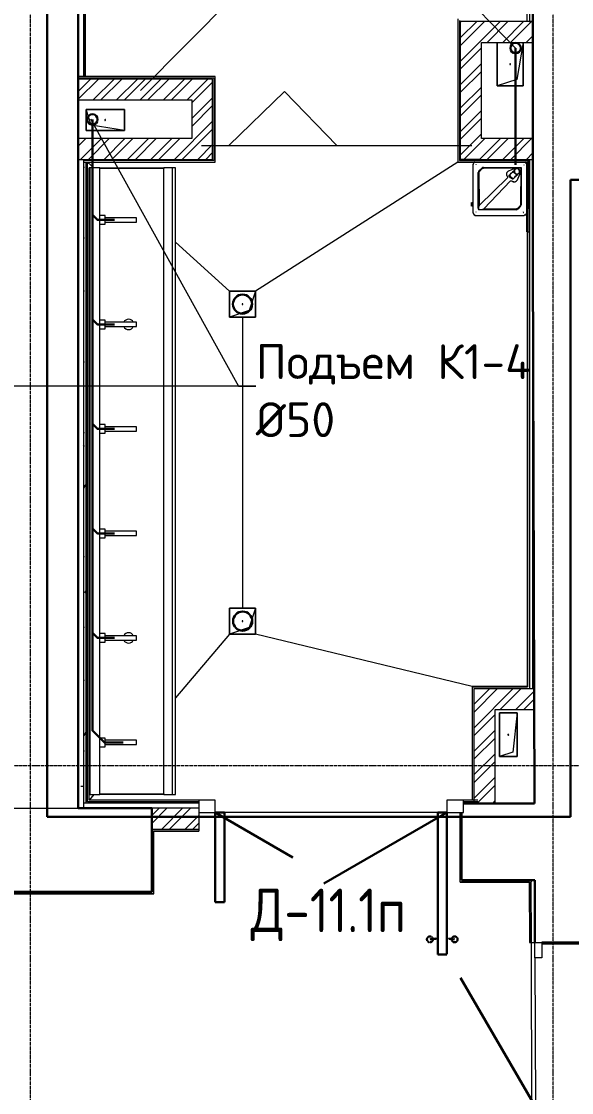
# Model space of a CAD drawing. Header units: millimetres. Extents: x -10178924 to 11692288, y -947381 to 58396.
# Drawn here: x 45797 to 48955, y -80801 to -74651 of the extents above; entities that cross this region are included whole.
import ezdxf
from ezdxf import colors
from ezdxf.entities.mleader import LeaderData, LeaderLine
from ezdxf.math import Vec2, Vec3

# ---------------------------------------------------------------- set-up
doc = ezdxf.new("R2010")
doc.units = ezdxf.units.MM
doc.linetypes.add('ADSK_Линия сетки', pattern=[25, 20, -2.5, 0, -2.5])
doc.linetypes.add('ADSK_Штриховая_ш3 п1_5', pattern=[4.5, 3, -1.5])
for name, color, linetype, lineweight in [('!К1', 32, 'Continuous', 30), ('Выноски ВК', 7, 'Continuous', 0), ('Двери', 7, 'Continuous', 9), ('Марки дверей', 7, 'Continuous', 20), ('Обобщенные модели', 7, 'Continuous', 18), ('Оси', 253, 'Continuous', 9), ('Перекрытие', 7, 'Continuous', 18), ('Сантехника', 7, 'Continuous', 18), ('Стены внутренние', 7, 'Continuous', 18), ('Стены несущие', 7, 'Continuous', 30), ('Стены отделка', 7, 'Continuous', 30), ('Стены штриховка', 7, 'Continuous', 9), ('ШТРИХОВКА', 252, 'Continuous', 15)]:
    doc.layers.add(name, color=color, linetype=linetype, lineweight=lineweight)
doc.layers.add('Линии', color=7, linetype='Continuous', lineweight=9, true_color=0x00a600)
doc.styles.add('GOST Common_2', font='GOST_Common.ttf', dxfattribs={"width": 0.9, "height": 250})
doc.styles.add('PDF ISOCPEUR', font='isocpeur.ttf')
pattern_1 = [(45, (-32053.86, -66749.99), (-67.35192, 67.35192), []), (45, (-32008.96, -66749.99), (-67.35192, 67.35192), [])]
pattern_2 = [(0, (0, -66749.99), (406.4, 101.6), [33.528, -271.272, 33.528, -271.272, -1625.6]), (0, (0, -66749.99), (406.4, 101.6), [-609.6, 33.528, -576.072, 33.528, -271.272, -711.2]), (0, (0, -66749.99), (406.4, 101.6), [-1524, 33.528, -169.672, 33.528, -474.472]), (120, (152.4, -66699.19), (-291.18818, 301.15272), [33.528, -271.272, 33.528, -271.272, -1625.6]), (120, (152.4, -66699.19), (-291.18818, 301.15272), [-609.6, 33.528, -576.072, 33.528, -271.272, -711.2]), (120, (152.4, -66699.19), (-291.18818, 301.15272), [-1524, 33.528, -169.672, 33.528, -474.472]), (240, (203.2, -66495.99), (-115.21182, -402.75272), [33.528, -271.272, 33.528, -271.272, -1625.6]), (240, (203.2, -66495.99), (-115.21182, -402.75272), [-609.6, 33.528, -576.072, 33.528, -271.272, -711.2]), (240, (203.2, -66495.99), (-115.21182, -402.75272), [-1524, 33.528, -169.672, 33.528, -474.472])]

# ---------------------------------------------------------------- blocks, each defined once
blk = doc.blocks.new('оси')
at = {"layer": 'Оси', "linetype": 'ADSK_Линия сетки'}
for p, q in [((52350, -2196.5), (52350, 46378)), ((55350, -2196.5), (55350, 46378)), ((-3614.3, 15100), (62615.4, 15100))]:
    blk.add_line(p, q, dxfattribs=at)
blk = doc.blocks.new('АС_Дверь_Однопольная_Алюминиевая - 1030х2200 алюм ост с мат_плёнкой Д19п-6540856-План 1-го этажа')
at = {"layer": 'Двери'}
for p, q in [((-390, -180), (-303, -180)), ((-390, -220), (-390, -180)), ((-303, -180), (-303, -220)), ((553, -180), (640, -180)), ((553, -220), (553, -180)), ((640, -180), (640, -220)), ((-303, -220), (-390, -220)), ((640, -220), (553, -220))]:
    blk.add_line(p, q, dxfattribs=at)
at = {"layer": 'Двери', "lineweight": 30}
blk.add_line((553, -220), (-188.3, -648), dxfattribs=at)
blk = doc.blocks.new('GM_Отверстие прямоугольное _в плите_ - Отверстие-1433290-План 1-го этажа')
at = {"layer": 'Обобщенные модели'}
for p, q in [((-60, -110), (-60, 110)), ((-60, 110), (60, 110)), ((60, 110), (-60, 110)), ((-60, 110), (-60, -110)), ((-60, -110), (-30, 80)), ((-30, 80), (60, 110)), ((60, 110), (60, -110)), ((60, -110), (60, 110)), ((60, -110), (-60, -110)), ((-60, -110), (60, -110))]:
    blk.add_line(p, q, dxfattribs=at)
for start, end in [(360, 180), (180, 360), (60, 165), (300, 360), (195, 270)]:
    blk.add_arc((0, 0), 2.5, start, end, dxfattribs=at)
blk = doc.blocks.new('grent_umyvalnik_6-sekcionnyy_podvesnoy_i_na_stoyke - На стойке-6550191-План 1-го этажа')
at = {"layer": 'Сантехника'}
for p, q in [((-1800, 0), (1800, 0)), ((1800, -5), (1800, 0)), ((-1800, 0), (-1800, -5)), ((-1800, -5), (1800, -5)), ((-1800, -5), (-1800, -59.7)), ((-1800, -59.7), (-1800, -61)), ((-1800, -61), (-1795, -61)), ((-1800, -71.9), (-1800, -61)), ((-1795, -61), (-1800, -61)), ((-1795, -61), (1795, -61)), ((-1795, -61), (-1795, -62.4)), ((-1795, -61), (-1795, -71.9)), ((-1525, -61), (-1525, -91)), ((-1475, -91), (-1475, -61)), ((-925, -61), (-925, -91)), ((-875, -91), (-875, -61)), ((-325, -61), (-325, -91)), ((-275, -91), (-275, -61)), ((275, -61), (275, -91)), ((325, -91), (325, -61)), ((875, -61), (875, -91)), ((925, -91), (925, -61)), ((1475, -61), (1475, -91)), ((1525, -91), (1525, -61)), ((1795, -61), (1800, -61)), ((1800, -61), (1795, -61)), ((1795, -62.4), (1795, -61)), ((1795, -71.9), (1795, -61)), ((1800, -59.7), (1800, -5)), ((1800, -61), (1800, -59.7)), ((1800, -61), (1800, -71.9)), ((-1800, -429), (-1800, -71.9)), ((-1800, -71.9), (-1795, -71.9)), ((-1795, -71.9), (-1795, -429)), ((-1525, -91), (-1475, -91)), ((-1512.5, -91), (-1512.5, -271)), ((-1487.5, -271), (-1487.5, -91)), ((-925, -91), (-875, -91)), ((-912.5, -91), (-912.5, -271)), ((-887.5, -271), (-887.5, -91)), ((-325, -91), (-275, -91)), ((-312.5, -91), (-312.5, -271)), ((-287.5, -271), (-287.5, -91)), ((275, -91), (325, -91)), ((287.5, -91), (287.5, -271)), ((312.5, -271), (312.5, -91)), ((875, -91), (925, -91)), ((887.5, -91), (887.5, -271)), ((912.5, -271), (912.5, -91)), ((1475, -91), (1525, -91)), ((1487.5, -91), (1487.5, -271)), ((1512.5, -271), (1512.5, -91)), ((1795, -429), (1795, -71.9)), ((1795, -71.9), (1800, -71.9)), ((1800, -71.9), (1800, -429)), ((-1512.5, -271), (-1487.5, -271)), ((-912.5, -271), (-887.5, -271)), ((-312.5, -271), (-287.5, -271)), ((287.5, -271), (312.5, -271)), ((887.5, -271), (912.5, -271)), ((1487.5, -271), (1512.5, -271)), ((-1800, -429), (-1800, -479)), ((-1795, -429), (-1800, -429)), ((-1795, -429), (1795, -429)), ((1800, -429), (1795, -429)), ((1800, -479), (1800, -429)), ((-1800, -479), (1800, -479)), ((-1800, -479), (-1800, -496)), ((1800, -496), (1800, -479)), ((-1800, -496), (1800, -496))]:
    blk.add_line(p, q, dxfattribs=at)
for centre, start, end in [((-900, -226), 114.81717, 180), ((-900, -226), 180, 245.18283), ((-900, -226), 0, 65.18283), ((-900, -226), 294.81717, 360), ((900, -226), 114.81717, 180), ((900, -226), 180, 245.18283), ((900, -226), 0, 65.18283), ((900, -226), 294.81717, 360)]:
    blk.add_arc(centre, 30, start, end, dxfattribs=at)
blk = doc.blocks.new('GM_Отверстие прямоугольное _в плите_ - Отверстие-V49-План 1-го этажа')
at = {"layer": 'Обобщенные модели'}
for p, q in [((-75, -125), (-75, 125)), ((-75, 125), (75, 125)), ((75, 125), (-75, 125)), ((-75, 125), (-75, -125)), ((-37.5, 87.5), (75, 125)), ((75, 125), (75, -125)), ((75, -125), (75, 125)), ((-75, -125), (-37.5, 87.5))]:
    blk.add_line(p, q, dxfattribs=at)
for start, end in [(360, 180), (180, 360), (60, 165), (300, 360), (195, 270)]:
    blk.add_arc((0, 0), 2.5, start, end, dxfattribs=at)
blk = doc.blocks.new('GM_Отверстие прямоугольное _в плите_ - Отверстие-3906246-План 1-го этажа')
at = {"layer": 'Обобщенные модели'}
for p, q in [((-50, -125), (-50, 125)), ((-50, 125), (50, 125)), ((50, 125), (-50, 125)), ((-50, 125), (-50, -125)), ((-25, 100), (50, 125)), ((50, 125), (50, -125)), ((50, -125), (50, 125)), ((-50, -125), (-25, 100)), ((50, -125), (-50, -125)), ((-50, -125), (50, -125))]:
    blk.add_line(p, q, dxfattribs=at)
for start, end in [(360, 180), (180, 360), (60, 165), (300, 360), (195, 270)]:
    blk.add_arc((0, 0), 2.5, start, end, dxfattribs=at)
blk = doc.blocks.new('GM_Отверстие прямоугольное _в плите_ - Отверстие-1400855-План 1-го этажа')
at = {"layer": 'Обобщенные модели'}
for p, q in [((-75, -75), (-75, 75)), ((-75, 75), (75, 75)), ((75, 75), (-75, 75)), ((-75, 75), (-75, -75)), ((-37.5, 37.5), (75, 75)), ((75, 75), (75, -75)), ((75, -75), (75, 75)), ((-75, -75), (-37.5, 37.5)), ((75, -75), (-75, -75)), ((-75, -75), (75, -75))]:
    blk.add_line(p, q, dxfattribs=at)
for start, end in [(360, 180), (180, 360), (60, 165), (300, 360), (195, 270)]:
    blk.add_arc((0, 0), 2.5, start, end, dxfattribs=at)
blk = doc.blocks.new('Дверь-Alumark_двупольная с глухим окном_S70 - 1520х2200 _алюм_ост_ Д14п EI30-6427259-План 1-го этажа')
at = {"layer": 'Двери', "lineweight": 30}
for p, q in [((-540, 75), (165.8, 482.5)), ((790, 75), (344, 332.5))]:
    blk.add_line(p, q, dxfattribs=at)
at = {"layer": 'Двери'}
for p, q in [((-635, 75), (-635, 5)), ((-540, 75), (-635, 75)), ((-540, 5), (-540, 75)), ((790, 75), (790, 5)), ((885, 75), (790, 75)), ((885, 5), (885, 75)), ((-635, 5), (-540, 5)), ((790, 5), (885, 5))]:
    blk.add_line(p, q, dxfattribs=at)
blk = doc.blocks.new('Reece_Tap_Wolfen_Drinking-Fountain - 10 L_Stainless Steel-7189108-План 1-го этажа')
at = {"layer": 'Сантехника'}
for p, q in [((48700.3, 16487.2), (48688.4, 16487.2)), ((48694.1, 16487.2), (48700.3, 16487.2)), ((48393.7, 16471.2), (48393.7, 16203.2)), ((48412, 16474.4), (48412, 16476.1)), ((48412.1, 16476.9), (48413.3, 16476.9)), ((48424.5, 16223.8), (48424.5, 16428.6)), ((48428.6, 16438.5), (48444.8, 16454.7)), ((48431, 16242.7), (48429.3, 16428.6)), ((48432, 16435.3), (48448, 16451.7)), ((48454.7, 16458.8), (48670.1, 16458.8)), ((48454.8, 16454.7), (48668.3, 16456.9)), ((48631.9, 16452.8), (48598.5, 16437.8)), ((48614.4, 16425.1), (48622.5, 16433.1)), ((48624, 16434.6), (48633, 16443.5)), ((48629.4, 16431.1), (48632.9, 16446.9)), ((48641.7, 16418.8), (48629.7, 16430.2)), ((48634, 16448.1), (48630.5, 16432.3)), ((48630.8, 16431.4), (48642.8, 16419.9)), ((48634.2, 16448.5), (48633.1, 16447.4)), ((48650.2, 16453), (48634.6, 16448.8)), ((48658.2, 16422.7), (48642.6, 16418.5)), ((48643.7, 16419.7), (48659.3, 16423.9)), ((48650.2, 16417.7), (48658.2, 16426.3)), ((48663.1, 16441.3), (48651.1, 16452.7)), ((48658.6, 16423), (48659.7, 16424.1)), ((48659.9, 16424.6), (48663.4, 16440.4)), ((48668.3, 16456.9), (48666.4, 16243.4)), ((48668.3, 16456.9), (48670.1, 16458.8)), ((48670.1, 16458.8), (48670.1, 16243.4)), ((48685.9, 16473.9), (48685.9, 16471.8)), ((48592.2, 16399.1), (48431, 16242.7)), ((48456, 16221.7), (48610.3, 16381)), ((48604.8, 16416.5), (48601.9, 16413.6)), ((48602, 16413.7), (48605.1, 16416.3)), ((48623.9, 16391.6), (48626.9, 16394.6)), ((48626.7, 16394.8), (48624, 16391.7)), ((48626.8, 16378), (48626.8, 16380)), ((48633.2, 16401.5), (48638.7, 16406.9)), ((48634.8, 16402.8), (48642.7, 16410.1)), ((48638.5, 16406.5), (48635, 16403)), ((48643.7, 16411.9), (48635.6, 16403.9)), ((48650, 16417.4), (48642.9, 16410.4)), ((48649.1, 16416.8), (48643.5, 16411.2)), ((48643.5, 16411.2), (48649.1, 16416.8)), ((48653.3, 16421.4), (48645.2, 16413.4)), ((48649.1, 16387.1), (48664.1, 16420.5)), ((48431, 16242.7), (48426.1, 16230.5)), ((48412, 16201.2), (48412, 16202.8)), ((48414.7, 16182.2), (48682.7, 16182.2)), ((48425.7, 16224.9), (48424.3, 16223.5)), ((48424.5, 16223.7), (48425.7, 16224.9)), ((48425.7, 16227.4), (48425.7, 16223.8)), ((48642.2, 16215.5), (48432.7, 16215.5)), ((48432.8, 16216.7), (48440.7, 16216.7)), ((48443.8, 16217.1), (48456, 16221.7)), ((48642.4, 16219.8), (48456, 16221.7)), ((48663.4, 16236.2), (48649.4, 16222.6)), ((48666, 16233.5), (48652.1, 16219.6)), ((48682.7, 16182.2), (48682.9, 16182.2)), ((48682.9, 16200.2), (48684.8, 16200.2)), ((48683.6, 16197.4), (48684.8, 16197.4)), ((48685.9, 16198.8), (48685.9, 16197.4)), ((48688.4, 16187.2), (48700.3, 16187.2)), ((48692.2, 16187.2), (48694.1, 16187.2)), ((48694.4, 16187.2), (48700.3, 16187.2))]:
    blk.add_line(p, q, dxfattribs=at)
at = {"layer": 'Сантехника', "lineweight": 9}
for p, q in [((48386.8, 16255.8), (48386.2, 16256.4)), ((48386.2, 16236.9), (48386.8, 16237.5)), ((48387.4, 16256.4), (48386.8, 16255.8)), ((48386.8, 16237.5), (48387.4, 16236.9)), ((48388, 16255.8), (48387.4, 16256.4)), ((48387.4, 16236.9), (48388, 16237.5)), ((48388.6, 16256.4), (48388, 16255.8)), ((48388, 16237.5), (48388.6, 16236.9)), ((48389.2, 16255.8), (48388.6, 16256.4)), ((48388.6, 16236.9), (48389.2, 16237.5)), ((48389.8, 16256.4), (48389.2, 16255.8)), ((48389.2, 16237.5), (48389.8, 16236.9)), ((48390.4, 16255.8), (48389.8, 16256.4)), ((48389.8, 16236.9), (48390.4, 16237.5)), ((48391, 16256.4), (48390.4, 16255.8)), ((48390.4, 16237.5), (48391, 16236.9)), ((48391.6, 16255.8), (48391, 16256.4)), ((48391, 16236.9), (48391.6, 16237.5)), ((48392.2, 16256.4), (48391.6, 16255.8)), ((48391.6, 16237.5), (48392.2, 16236.9)), ((48392.8, 16255.8), (48392.2, 16256.4)), ((48392.2, 16236.9), (48392.8, 16237.5)), ((48393.4, 16256.4), (48392.8, 16255.8)), ((48392.8, 16237.5), (48393.4, 16236.9)), ((48394, 16255.8), (48393.4, 16256.4)), ((48393.4, 16236.9), (48394, 16237.5))]:
    blk.add_line(p, q, dxfattribs=at)
at = {"layer": 'Сантехника', "flags": 128}
for points in [[(48405, 16489.8), (48404.3, 16489.4), (48403.6, 16489), (48402.9, 16488.5), (48402.2, 16488), (48401.5, 16487.5), (48400.9, 16487), (48400.2, 16486.4), (48399.6, 16485.8), (48399.1, 16485.2), (48398.5, 16484.6), (48398, 16483.9), (48397.5, 16483.2), (48397, 16482.5), (48396.6, 16481.8), (48396.2, 16481.1), (48395.8, 16480.3), (48395.5, 16479.6), (48395.1, 16478.8), (48394.8, 16478), (48394.6, 16477.2), (48394.4, 16476.4), (48394.2, 16475.6), (48394, 16474.7), (48393.9, 16473.9), (48393.8, 16473.1), (48393.7, 16472.2), (48393.7, 16471.4), (48393.7, 16471.2)], [(48601.8, 16411.1), (48601.6, 16411.7), (48601.5, 16412.3), (48601.5, 16412.8), (48601.7, 16413.3), (48602, 16413.7)], [(48621.4, 16391.5), (48615.5, 16395.2), (48610.1, 16399.8), (48605.5, 16405.2), (48601.8, 16411.1)], [(48624, 16391.7), (48623.6, 16391.4), (48623.2, 16391.2), (48622.6, 16391.2), (48622, 16391.3), (48621.4, 16391.5)], [(48393.7, 16203.2), (48393.7, 16202.3), (48393.8, 16201.5), (48393.9, 16200.7), (48394, 16199.8), (48394.1, 16199), (48394.3, 16198.2), (48394.5, 16197.4), (48394.8, 16196.6), (48395.1, 16195.8), (48395.4, 16195), (48395.7, 16194.2), (48396.1, 16193.5), (48396.5, 16192.7), (48396.9, 16192), (48397.4, 16191.3), (48397.9, 16190.6), (48398.4, 16190), (48398.9, 16189.3), (48399.5, 16188.7), (48400.1, 16188.1), (48400.7, 16187.5), (48401.3, 16187), (48402, 16186.5), (48402.7, 16186), (48403.4, 16185.5), (48404.1, 16185.1), (48404.8, 16184.7), (48405.6, 16184.3), (48406.3, 16183.9), (48407.1, 16183.6), (48407.9, 16183.3), (48408.7, 16183.1), (48409.5, 16182.8), (48410.3, 16182.6), (48411.1, 16182.5), (48412, 16182.4), (48412.8, 16182.3), (48413.6, 16182.2), (48414.5, 16182.2), (48414.7, 16182.2)], [(48426.1, 16230.5), (48426, 16230.2), (48425.9, 16229.7), (48425.8, 16229.2), (48425.8, 16228.6), (48425.7, 16228), (48425.7, 16227.4)], [(48434.8, 16182.5), (48434.8, 16182.4), (48434.8, 16182.4), (48434.8, 16182.3), (48434.8, 16182.3), (48434.8, 16182.3), (48434.8, 16182.3), (48434.8, 16182.3), (48434.8, 16182.3), (48434.8, 16182.3), (48434.8, 16182.3), (48434.8, 16182.2), (48434.8, 16182.2), (48434.8, 16182.2), (48434.8, 16182.2), (48434.8, 16182.2), (48434.8, 16182.2), (48434.8, 16182.2), (48434.8, 16182.2), (48434.8, 16182.2), (48434.8, 16182.2), (48434.8, 16182.2), (48434.8, 16182.2), (48434.8, 16182.2), (48434.8, 16182.2), (48434.8, 16182.2), (48434.8, 16182.2)], [(48440.7, 16216.7), (48441.3, 16216.8), (48441.9, 16216.8), (48442.5, 16216.9), (48443, 16216.9), (48443.4, 16217), (48443.8, 16217.1)], [(48662.7, 16182.5), (48662.7, 16182.4), (48662.8, 16182.4), (48662.8, 16182.3), (48662.8, 16182.3), (48662.8, 16182.3), (48662.8, 16182.3), (48662.8, 16182.3), (48662.8, 16182.3), (48662.8, 16182.3), (48662.8, 16182.3), (48662.8, 16182.2), (48662.8, 16182.2), (48662.8, 16182.2), (48662.8, 16182.2), (48662.8, 16182.2), (48662.8, 16182.2), (48662.8, 16182.2), (48662.8, 16182.2), (48662.8, 16182.2), (48662.8, 16182.2), (48662.8, 16182.2), (48662.8, 16182.2), (48662.8, 16182.2), (48662.8, 16182.2), (48662.8, 16182.2), (48662.8, 16182.2)]]:
    blk.add_lwpolyline(points, dxfattribs=at)
at = {"layer": 'Сантехника'}
for centre, major_axis, ratio, start_param, end_param in [((48415, 16471.2), (0, 21), 0.999921, 0.894453, 1.570796), ((48415, 16471.2), (0, 21), 0.999921, 0.465261, 0.754767), ((48682.9, 16471.2), (0, 21), 0.999921, 5.594616, 5.817924), ((48682.9, 16471.2), (0, 21), 0.999921, 4.886753, 5.57487), ((48700.3, 16474.2), (0, 13), 0.999921, 6.073007, 6.283185), ((48438.5, 16428.6), (0, 14), 0.999921, 0.785398, 1.570796), ((48454.7, 16444.8), (0, 14), 0.999921, 0, 0.785398), ((48383.5, 16656), (-232.8, 229), 0.67568, 3.072068, 3.129541), ((48625.1, 16435.7), (3.54, 3.54), 0.008884, 3.883516, 4.407115), ((48630.3, 16430.9), (-0.727, 0.687), 0.953727, 0.519126, 1.566324), ((48631.4, 16432), (-0.727, 0.687), 0.953727, 0.519126, 1.566324), ((48646.9, 16436.3), (-11.2, 10.6), 0.953727, 5.526599, 7.824429), ((48634.9, 16447.8), (-0.727, 0.687), 0.953727, 5.755114, 6.802312), ((48646.9, 16436.3), (-11.2, 10.6), 0.953727, 1.541244, 4.682836), ((48646.9, 16436.3), (-11.2, 10.6), 0.953727, 4.682836, 5.468234), ((48650.5, 16452.1), (-0.727, 0.687), 0.953727, 4.707917, 5.755114), ((48659, 16424.8), (-0.71, 0.671), 0.953727, 2.613521, 3.660719), ((48662.5, 16440.6), (-0.727, 0.687), 0.953727, 3.660719, 4.707917), ((48682.8, 16471.2), (0, 1), 0.999921, 4.974188, 5.497787), ((48682.9, 16471.2), (0, 1), 0.999921, 4.712389, 5.497787), ((48688.4, 16474.2), (0, 13), 0.999921, 5.343263, 5.45887), ((48607, 16414.4), (-2.14, 2.1), 0.67568, 6.213661, 7.396522), ((48628.5, 16418), (-22.9, 22.5), 0.67568, 1.113337, 2.004151), ((48624.7, 16396.7), (-2.14, 2.1), 0.67568, 2.004151, 3.187013), ((48866.5, 16173), (-232.8, 229), 0.67568, 6.271133, 6.328605), ((48637.5, 16405.6), (2.2, 2.2), 0.008884, 5.157606, 6.283185), ((48635.8, 16417.4), (0, 10), 0.999921, 3.665191, 3.926991), ((48642.3, 16419.5), (-0.727, 0.687), 0.953727, 1.566324, 2.613521), ((48643.4, 16420.6), (-0.727, 0.687), 0.953727, 1.566324, 2.613521), ((48646.3, 16414), (3.54, 3.54), 0.008884, 2.365079, 3.141593), ((48646.3, 16414), (3.54, 3.54), 0.008884, 3.150478, 3.674076), ((48646.3, 16414), (2.83, 2.83), 0.008884, 2.584601, 3.087061), ((48646.3, 16414.5), (3.54, 3.54), 0.008884, 3.883516, 4.407115), ((48646.3, 16414), (2.83, 2.83), 0.008884, 2.082141, 2.333371), ((48646.3, 16414), (3.54, 3.54), 0.008884, 0.008885, 1.841481), ((48646.3, 16414), (2.83, 2.83), 0.008884, 0.072302, 1.830911), ((48646.3, 16414), (3.54, 3.54), 0.008884, 5.768471, 6.283185), ((48642.9, 16424.5), (0, 10), 0.999921, 3.926991, 4.18879), ((48656.1, 16243.4), (0, 14), 0.999921, 3.926991, 4.712389), ((48415, 16203.2), (0, 21), 0.999921, 1.570796, 1.643311), ((48415, 16203.2), (0, 21), 0.999921, 1.814033, 1.977197), ((48415, 16203.2), (0, 21), 0.999921, 2.013466, 2.303803), ((48409.5, 16200.2), (0, 13), 0.999921, 2.094395, 2.291942), ((48415, 16203.2), (0, 21), 0.999921, 2.443548, 3.128732), ((48432.7, 16223.8), (0, 8.25), 0.999921, 1.570796, 3.141593), ((48432.8, 16223.8), (0, 7.05), 0.999921, 1.570796, 3.141593), ((48642.2, 16229.5), (0, 14), 0.999921, 3.141593, 3.926991), ((48682.9, 16203.2), (0, 21), 0.999921, 3.141593, 3.275266), ((48682.8, 16203.2), (0, 1), 0.999921, 4.18879, 4.45059), ((48682.9, 16203.2), (0, 21), 0.999921, 3.338101, 3.508117), ((48682.9, 16203.2), (0, 21), 0.999921, 3.523514, 3.983541), ((48682.9, 16203.2), (0, 21), 0.999921, 4.050377, 4.538025), ((48700.3, 16200.2), (0, 13), 0.999921, 3.141593, 3.351771)]:
    blk.add_ellipse(centre, major_axis=major_axis, ratio=ratio, start_param=start_param, end_param=end_param, dxfattribs=at)
at = {"layer": 'Сантехника', "lineweight": 9}
for centre, major_axis, start_param, end_param in [((48386.2, 16246.7), (0, 9.73), 5.519478, 7.853982), ((48386.2, 16246.7), (0, 7.5), 4.712389, 7.853982), ((48386.2, 16246.7), (0, 7.5), 1.570796, 4.712389), ((48386.2, 16246.7), (0, 9.73), 1.570796, 3.9053), ((48386.8, 16246.7), (0, 9.13), 5.572378, 7.853982), ((48386.8, 16246.7), (0, 9.13), 1.570796, 3.8524), ((48387.4, 16246.7), (0, 9.73), 5.519478, 7.853982), ((48387.4, 16246.7), (0, 9.73), 1.570796, 3.9053), ((48388, 16246.7), (0, 9.13), 5.572378, 7.853982), ((48388, 16246.7), (0, 9.13), 1.570796, 3.8524), ((48388.6, 16246.7), (0, 9.73), 5.519478, 7.853982), ((48388.6, 16246.7), (0, 9.73), 1.570796, 3.9053), ((48389.2, 16246.7), (0, 9.13), 5.572378, 7.853982), ((48389.2, 16246.7), (0, 9.13), 1.570796, 3.8524), ((48389.8, 16246.7), (0, 9.73), 5.519478, 7.853982), ((48389.8, 16246.7), (0, 9.73), 1.570796, 3.9053), ((48390.4, 16246.7), (0, 9.13), 5.572378, 7.853982), ((48390.4, 16246.7), (0, 9.13), 1.570796, 3.8524), ((48391, 16246.7), (0, 9.73), 5.519478, 7.853982), ((48391, 16246.7), (0, 9.73), 1.570796, 3.9053), ((48391.6, 16246.7), (0, 9.13), 5.572378, 7.853982), ((48391.6, 16246.7), (0, 9.13), 1.570796, 3.8524), ((48392.2, 16246.7), (0, 9.73), 5.519478, 7.853982), ((48392.2, 16246.7), (0, 9.73), 1.570796, 3.9053), ((48392.8, 16246.7), (0, 9.13), 5.572378, 7.853982), ((48392.8, 16246.7), (0, 9.13), 1.570796, 3.8524), ((48393.4, 16246.7), (0, 9.73), 5.519478, 7.853982), ((48393.4, 16246.7), (0, 9.73), 1.570796, 3.9053)]:
    blk.add_ellipse(centre, major_axis=major_axis, ratio=0.012565, start_param=start_param, end_param=end_param, dxfattribs=at)
at = {"layer": 'Сантехника'}
for points in [[(48429.3, 16428.6), (48429.3, 16429.4), (48429.5, 16431), (48430.4, 16433.4), (48431.4, 16434.7), (48432, 16435.3)], [(48448, 16451.7), (48448.6, 16452.3), (48449.9, 16453.4), (48452.3, 16454.4), (48454, 16454.6), (48454.8, 16454.7)], [(48598.5, 16437.8), (48597, 16437.1), (48594.3, 16435.5), (48590.9, 16432.1), (48588.3, 16428), (48586.9, 16423.4), (48586.5, 16418.6), (48587.4, 16413.9), (48589.3, 16409.4), (48591.2, 16406.9), (48592.3, 16405.8)], [(48654.4, 16451.4), (48652.8, 16452.4), (48649.2, 16454), (48643.3, 16455.1), (48637.4, 16454.7), (48633.7, 16453.6), (48631.9, 16452.8)], [(48617, 16381.1), (48618.2, 16380), (48620.7, 16378), (48625.1, 16376.1), (48629.9, 16375.2), (48634.7, 16375.5), (48639.3, 16377), (48643.4, 16379.5), (48646.8, 16382.9), (48648.4, 16385.6), (48649.1, 16387.1)], [(48635, 16403), (48635, 16403), (48634.9, 16402.9), (48634.8, 16402.8)], [(48666.4, 16243.4), (48666.4, 16242.5), (48666.2, 16240.7), (48665.1, 16238.2), (48664, 16236.9), (48663.4, 16236.2)], [(48649.4, 16222.6), (48648.7, 16222), (48647.4, 16221), (48645, 16220), (48643.3, 16219.8), (48642.4, 16219.8)]]:
    blk.add_open_spline(points, degree=3, dxfattribs=at)
for points, knots in [([(48664.1, 16420.5), (48664.9, 16422.3), (48666, 16426.1), (48666.5, 16434), (48663.6, 16443.4), (48658.1, 16449.1), (48654.9, 16451.1)], [-1, -1, -1, -1, -0.9, -0.8, -0.6, -0.4095831, -0.4095831, -0.4095831, -0.4095831]), ([(48592.3, 16405.8), (48592.9, 16405.2), (48593.5, 16404.1), (48593.7, 16402.4), (48593.5, 16400.8), (48592.8, 16399.7), (48592.2, 16399.1)], [-1, -1, -1, -1, -0.666667, -0.5, -0.333333, 0, 0, 0, 0]), ([(48610.3, 16381), (48610.9, 16381.7), (48612, 16382.3), (48613.6, 16382.5), (48615.3, 16382.3), (48616.4, 16381.7), (48617, 16381.1)], [-1, -1, -1, -1, -0.666667, -0.5, -0.333333, 0, 0, 0, 0])]:
    blk.add_open_spline(points, degree=3, knots=knots, dxfattribs=at)
blk = doc.blocks.new('1 этаж')
at = {"layer": 'Стены внутренние', "lineweight": 9}
h = blk.add_hatch(dxfattribs=at)
h.set_pattern_fill('FP_12', color=256, style=0, pattern_type=2)
h.set_pattern_definition(pattern_2)
h.paths.add_polyline_path([(48698.1, -49613.1), (48713.1, -49613.1), (48713.1, -48768.7), (48698.1, -48768.7), (48698.1, -49578.7)])
h.paths.add_polyline_path([(48698.1, -47568.7), (48713.1, -47568.3), (48713.1, -47195.8), (48698.1, -47195.8), (48698.1, -47568.3)])
h = blk.add_hatch(dxfattribs=at)
h.set_pattern_fill('FP_12', color=256, style=0, pattern_type=2)
h.set_pattern_definition(pattern_2)
h.paths.add_polyline_path([(46168.2, -53910.3), (46168.2, -50260.1), (46153.2, -50260.1), (46153.2, -53910.3)])
at = {"layer": 'Стены штриховка'}
h = blk.add_hatch(dxfattribs=at)
h.set_pattern_fill('ANSI32', color=256, scale=10)
h.set_pattern_definition(pattern_1)
h.paths.add_polyline_path([(48733.1, -49533.1), (48713.1, -49533.1), (48318.1, -49533.1), (48318.1, -49754.2), (48419.2, -49653.1), (48733.1, -49653.1)])
h.paths.add_polyline_path([(48438.1, -49653.1), (48419.2, -49653.1), (48318.1, -49754.2), (48318.1, -50325.3), (48429.1, -50325.3), (48733.1, -50325.3), (48733.1, -50205.3), (48438.1, -50205.3)])
h = blk.add_hatch(dxfattribs=at)
h.set_pattern_fill('ANSI32', color=256, scale=10)
h.set_pattern_definition(pattern_1)
h.paths.add_polyline_path([(46895, -49863.8), (46123.2, -49863.8), (46123.2, -49983.8), (46775, -49983.8), (46775, -50205.3), (46123.2, -50205.3), (46123.2, -50325.3), (46895, -50325.3)])
h.paths.add_polyline_path([(48600.6, -49778.1, -1), (48605.6, -49778.1, -1)])
h.paths.add_polyline_path([(48601.8, -49775.9, -0.493145), (48605.5, -49777.4, -0.668179), (48601.8, -49780.2, -0.57735)], flags=17)
h = blk.add_hatch(dxfattribs=at)
h.set_pattern_fill('ANSI32', color=256, scale=10)
h.set_pattern_definition(pattern_1)
h.paths.add_polyline_path([(48396.5, -53364), (48396.5, -54023.1), (48516.5, -54023.1), (48516.5, -53484), (48741, -53484), (48740.6, -53364)])
h = blk.add_hatch(dxfattribs=at)
h.set_pattern_fill('ANSI32', color=256, scale=10)
h.set_pattern_definition(pattern_1)
h.paths.add_polyline_path([(46815, -54050.3), (46545, -54050.3), (46545, -54170.3), (46815, -54170.3)])
at = {"layer": 'Линии', "color": 1, "lineweight": 30, "true_color": 0xff0000}
for p, q in [((45945, -54099.3), (45945, -46596.1)), ((48950.2, -54099.3), (48950.2, -50443.1)), ((48950.2, -50443.1), (55050.2, -50443.1)), ((45945, -54099.3), (48950.2, -54099.3))]:
    blk.add_line(p, q, dxfattribs=at)
at = {"layer": 'Линии', "color": 7}
blk.add_line((47066.4, -51231.3), (47066.4, -52901.3), dxfattribs=at)
at = {"layer": 'Линии', "color": 7, "linetype": 'ADSK_Штриховая_ш3 п1_5', "lineweight": 30}
for p, q in [((48187, -54891), (48187, -54075.3)), ((48187, -54075.3), (48240, -54075.3)), ((48240, -54075.3), (48240, -54890.3)), ((48187, -54798.6), (48142.3, -54803.8)), ((48239.5, -54798.6), (48284.2, -54803.8)), ((48240, -54890.3), (48187, -54891))]:
    blk.add_line(p, q, dxfattribs=at)
blk.add_lwpolyline([(46963, -54590.3), (46963, -54075.3), (46910, -54075.3), (46910, -54590.3)], close=True, dxfattribs=at)
for centre in [(48142.3, -54803.8), (48284.2, -54803.8)]:
    blk.add_circle(centre, 17, dxfattribs=at)
at = {"layer": 'Перекрытие', "color": 7, "true_color": 0xffffff}
for p, q in [((46481.4, -49928.8), (47362.8, -49038.1)), ((47306.5, -49935.4), (46987.5, -50245.3)), ((47607.6, -50245.3), (47306.5, -49935.4)), ((46830, -50245.3), (48383.1, -50245.3))]:
    blk.add_line(p, q, dxfattribs=at)
at = {"layer": 'Перекрытие'}
for p, q in [((46177.2, -50340.3), (46212.9, -50372.8)), ((48303.1, -50340.3), (47141.4, -51081.3)), ((48703, -50341.1), (48698.9, -50343.3)), ((46682.2, -50799.9), (46991.4, -51081.3)), ((46991.4, -53051.3), (46682.2, -53417.6)), ((48384.5, -53352), (47141.4, -53051.3)), ((46213.6, -53972.8), (46186.2, -54005.3)), ((48240, -54075.3), (46910, -54075.3)), ((48315, -54475.1), (48315, -54075.3)), ((48728.2, -55852.5), (48725.1, -54822.5)), ((49191.5, -54831), (48785.1, -54831)), ((48745.3, -54909.4), (48747.9, -55765.4))]:
    blk.add_line(p, q, dxfattribs=at)
at = {"layer": 'Стены несущие'}
for p, q in [((46123.2, -54050.3), (46123.2, -46596.1)), ((48733.1, -50886.6), (48733.1, -48795)), ((48733.1, -50886.6), (48742.6, -54023.1)), ((46123.2, -54050.3), (46545, -54050.3)), ((46545, -54530.3), (46545, -54050.3)), ((48335, -54023.1), (48742.6, -54023.1)), ((48323, -54075.3), (48323, -54463.1)), ((48323, -54463.1), (48744, -54463.1)), ((48744, -54463.1), (48745.1, -54822.4)), ((45345, -54530.3), (46545, -54530.3)), ((48785.1, -54822.3), (49185.1, -54821.1))]:
    blk.add_line(p, q, dxfattribs=at)
at = {"layer": 'Стены отделка', "lineweight": 9}
for p, q in [((46153.2, -46616.1), (46153.2, -49848.8)), ((46165.2, -49848.8), (46165.2, -46628.1)), ((48303.1, -49518.1), (48303.1, -50340.3)), ((48733.1, -49533.1), (48318.1, -49533.1)), ((48318.1, -50325.3), (48318.1, -49533.1)), ((48438.1, -50205.3), (48438.1, -49653.1)), ((48438.1, -49653.1), (48733.1, -49653.1)), ((46123.2, -49983.8), (46775, -49983.8)), ((46775, -49983.8), (46775, -50205.3)), ((46775, -50205.3), (46123.2, -50205.3)), ((48733.1, -50205.3), (48438.1, -50205.3)), ((46153.2, -50325.3), (46153.2, -54050.3)), ((48303.1, -50340.3), (48698.1, -50340.3)), ((48429.1, -50325.3), (48318.1, -50325.3)), ((48698.1, -50740.3), (48698.1, -50340.3)), ((48710.9, -50325.3), (48733.1, -50325.3)), ((48713.1, -50325.3), (48713.1, -53364)), ((48698.1, -50740.3), (48713.1, -50740.3)), ((48701, -50740.3), (48701, -53352)), ((48733.1, -53364), (48733.1, -50886.6)), ((48701, -53352), (48384.5, -53352)), ((48384.5, -53352), (48384.5, -54005.3)), ((48396.5, -53364), (48740.7, -53364)), ((48396.5, -54023.1), (48396.5, -53364)), ((48516.5, -54023.1), (48516.5, -53484)), ((48516.5, -53484), (48741, -53484)), ((46153.2, -53925.3), (46138.2, -53925.3)), ((46815, -54005.3), (46186.2, -54005.3)), ((46815, -54015.3), (46815, -54182.3)), ((48416.5, -54005.3), (48335, -54005.3)), ((46545, -54170.3), (46815, -54170.3)), ((46557, -54542.3), (46557, -54182.3)), ((46557, -54182.3), (46815, -54182.3)), ((48315, -54475.1), (48712, -54475.1)), ((48712, -54475.1), (48713.1, -54822.5)), ((48744, -54463), (48724, -54463.1)), ((48724, -54463.1), (48724, -54473.1)), ((48745.1, -54822.4), (48744, -54463)), ((45345, -54542.3), (46557, -54542.3)), ((48713.1, -54822.5), (48745.1, -54822.4))]:
    blk.add_line(p, q, dxfattribs=at)
for points in [[(46153.2, -50340.3), (46910, -50340.3), (46910, -49848.8), (46123.2, -49848.8)], [(46123.2, -50325.3), (46895, -50325.3), (46895, -49863.8), (46123.2, -49863.8)]]:
    blk.add_lwpolyline(points, dxfattribs=at)
at = {"layer": 'Стены штриховка'}
for p, q in [((46163.2, -49848.8), (46163.2, -46626.1)), ((48698.1, -48768.7), (48698.1, -49533.1)), ((48713.1, -48795), (48713.1, -49533.1)), ((48312.1, -49527.1), (48312.1, -50331.3)), ((48713.1, -49533.1), (48733.1, -49533.1)), ((48713.1, -49653.1), (48733.1, -49653.1)), ((46168.2, -54020.3), (46168.2, -50340.3)), ((46177.2, -54014.3), (46177.2, -50340.3)), ((48312.1, -50331.3), (48707.1, -50331.3)), ((48429.1, -50325.3), (48710.9, -50325.3)), ((48707.1, -50740.3), (48707.1, -50331.3)), ((48713.1, -50609.3), (48713.1, -50327.5)), ((48703, -50740.3), (48703, -53354)), ((48386.5, -53354), (48703, -53354)), ((48386.5, -54005.3), (48386.5, -53354)), ((46186.2, -54005.3), (46186.2, -53885.1)), ((45743.2, -54050.3), (46123.2, -54050.3)), ((46153.2, -54020.3), (46815, -54020.3)), ((46815, -54014.3), (46177.2, -54014.3)), ((46815, -54050.3), (46545, -54050.3)), ((48416.5, -54014.3), (48335, -54014.3)), ((46555, -54540.3), (46555, -54180.3)), ((46555, -54180.3), (46815, -54180.3)), ((48315, -54473.1), (48714, -54473.1)), ((48714, -54473.1), (48715.1, -54822.5)), ((48725.1, -54822.5), (48724, -54473.1)), ((45345, -54540.3), (46555, -54540.3))]:
    blk.add_line(p, q, dxfattribs=at)
blk.add_lwpolyline([(46123.2, -49857.8), (46901, -49857.8), (46901, -50331.3), (46153.2, -50331.3)], dxfattribs=at)
blk.add_blockref('оси', (-6500.4, -68905))
at = {"layer": 'Двери'}
for name, p, rotation in [('Дверь-Alumark_двупольная с глухим окном_S70 - 1520х2200 _алюм_ост_ Д14п EI30-6427259-План 1-го этажа', (47700, -54000.3), 180), ('АС_Дверь_Однопольная_Алюминиевая - 1030х2200 алюм ост с мат_плёнкой Д19п-6540856-План 1-го этажа', (48966.2, -55211.7), 270.1745227978509)]:
    blk.add_blockref(name, p, dxfattribs=dict(at, rotation=rotation))
at = {"layer": 'Обобщенные модели'}
for name, p, rotation in [('GM_Отверстие прямоугольное _в плите_ - Отверстие-V49-План 1-го этажа', (48603.1, -49778.1), 180), ('GM_Отверстие прямоугольное _в плите_ - Отверстие-1433290-План 1-го этажа', (46278.2, -50099.1), 90), ('GM_Отверстие прямоугольное _в плите_ - Отверстие-1400855-План 1-го этажа', (47066.4, -51156.3), 180), ('GM_Отверстие прямоугольное _в плите_ - Отверстие-1400855-План 1-го этажа', (47066.4, -52976.3), 180), ('GM_Отверстие прямоугольное _в плите_ - Отверстие-3906246-План 1-го этажа', (48592.5, -53628.6), 180)]:
    blk.add_blockref(name, p, dxfattribs=dict(at, rotation=rotation))
at = {"layer": 'Сантехника'}
blk.add_blockref('Reece_Tap_Wolfen_Drinking-Fountain - 10 L_Stainless Steel-7189108-План 1-го этажа', (-4.9, -66830), dxfattribs=at)
at = {"layer": 'Сантехника', "rotation": 90}
blk.add_blockref('grent_umyvalnik_6-sekcionnyy_podvesnoy_i_na_stoyke - На стойке-6550191-План 1-го этажа', (46186.2, -52172.8), dxfattribs=at)
at = {"layer": 'Марки дверей', "lineweight": 9, "insert": (47558.9, -54663.1), "char_height": 250, "width": 690.3, "attachment_point": 5, "line_spacing_factor": 1.022766, "style": 'GOST Common_2'}
blk.add_mtext('\\pxqc,t1.8,3.6,5.4,7.2,9,10.8,12.6,14.4,16.2,18,19.8,21.6,23.4,25.2,27,28.8,30.6,32.4,34.2,36,37.8,39.6,41.4,43.2,45,46.8,48.6,50.4,52.2,54,55.8,57.6;Д-11.1п', dxfattribs=at)
blk = doc.blocks.new('_None')

msp = doc.modelspace()

# ---------------------------------------------------------------- linework, layer by layer
at = {"layer": '!К1'}
for points in [[(48634.2, -74804.2), (48634.2, -75474.7)], [(46204.7, -75213.8), (46204.7, -78722.8), (46273.7, -78791.8), (46380.6, -78791.8)], [(46331.3, -75790.8), (46233.4, -75790.8), (46204.7, -75762)], [(46331.3, -76390.8), (46233.4, -76390.8), (46204.7, -76362)], [(46331.3, -76990.8), (46233.4, -76990.8), (46204.7, -76962)], [(46331.3, -77590.8), (46233.4, -77590.8), (46204.7, -77562)], [(46331.3, -78190.8), (46233.4, -78190.8), (46204.7, -78162)]]:
    msp.add_lwpolyline(points, dxfattribs=at)
for centre, radius in [((48634.2, -74804.2), 30), ((46204.7, -75213.8), 30), ((47066.4, -76274.2), 55), ((47067.2, -78094.5), 55)]:
    msp.add_circle(centre, radius, dxfattribs=at)

# ---------------------------------------------------------------- block references
at = {"layer": 'ШТРИХОВКА'}
msp.add_blockref('1 этаж', (0, -25118), dxfattribs=at)

# ---------------------------------------------------------------- leaders
at = {"layer": 'Выноски ВК', "ltscale": 50}
ml = msp.add_multileader_mtext('Standard', dxfattribs=at)
ml.set_content('Стояк К1-15 ^J%%C50', color=256, style='PDF ISOCPEUR')
ml.set_leader_properties(color=256, linetype='ByLayer', lineweight=-1)
ml.set_arrow_properties(name='NONE')
ml.build(insert=Vec2(0, 0))
ml.multileader.update_dxf_attribs({"text_left_attachment_type": 6, "text_right_attachment_type": 6, "dogleg_length": 100, "arrow_head_size": 300})
ctx = ml.context
ctx.base_point, ctx.char_height, ctx.arrow_head_size, ctx.landing_gap_size, ctx.plane_origin = Vec3(46263.7, -73973.5), 200, 300, 0, Vec3(41389.9, -71092)
ctx.left_attachment, ctx.right_attachment = 6, 6
notes = []
notes.append((ctx, [(1, (1, 1, 0), (47823.7, -73973.5), (-1, 0), 100, [(1, [(48634.2, -74804.2)], 0, [])])]))
ctx.mtext.insert, ctx.mtext.flow_direction = Vec3(46263.7, -73733.5), 5
ml = msp.add_multileader_mtext('Standard', dxfattribs=at)
ml.set_content('Подъем К1-4 ^J%%C50', color=256, style='PDF ISOCPEUR')
ml.set_leader_properties(color=256, linetype='ByLayer', lineweight=-1)
ml.set_arrow_properties(name='NONE')
ml.build(insert=Vec2(0, 0))
ml.multileader.update_dxf_attribs({"text_left_attachment_type": 6, "text_right_attachment_type": 6, "dogleg_length": 100, "arrow_head_size": 300})
ctx = ml.context
ctx.base_point, ctx.char_height, ctx.arrow_head_size, ctx.landing_gap_size, ctx.plane_origin = Vec3(47142.5, -76744.5), 200, 300, 0, Vec3(41920.1, -71496)
ctx.left_attachment, ctx.right_attachment = 6, 6
notes.append((ctx, [(0, (1, 1, 0), (47042.5, -76744.5), (1, 0), 100, [(1, [(46193.4, -75209.9)], 0, [])])]))
ctx.mtext.insert, ctx.mtext.flow_direction = Vec3(47142.5, -76504.5), 5
for ctx, leaders in notes:
    for number, flags, end, landing, length, lines in leaders:
        leader = LeaderData()
        leader.index, (leader.has_last_leader_line, leader.has_dogleg_vector, leader.attachment_direction) = number, flags
        leader.last_leader_point, leader.dogleg_vector, leader.dogleg_length = Vec3(end), Vec3(landing), length
        for number, points, colour, breaks in lines:
            line = LeaderLine()
            line.index, line.vertices, line.color, line.breaks = number, Vec3.list(points), colors.encode_raw_color(colour), breaks
            leader.lines.append(line)
        ctx.leaders.append(leader)

doc.saveas('drawing.dxf')
